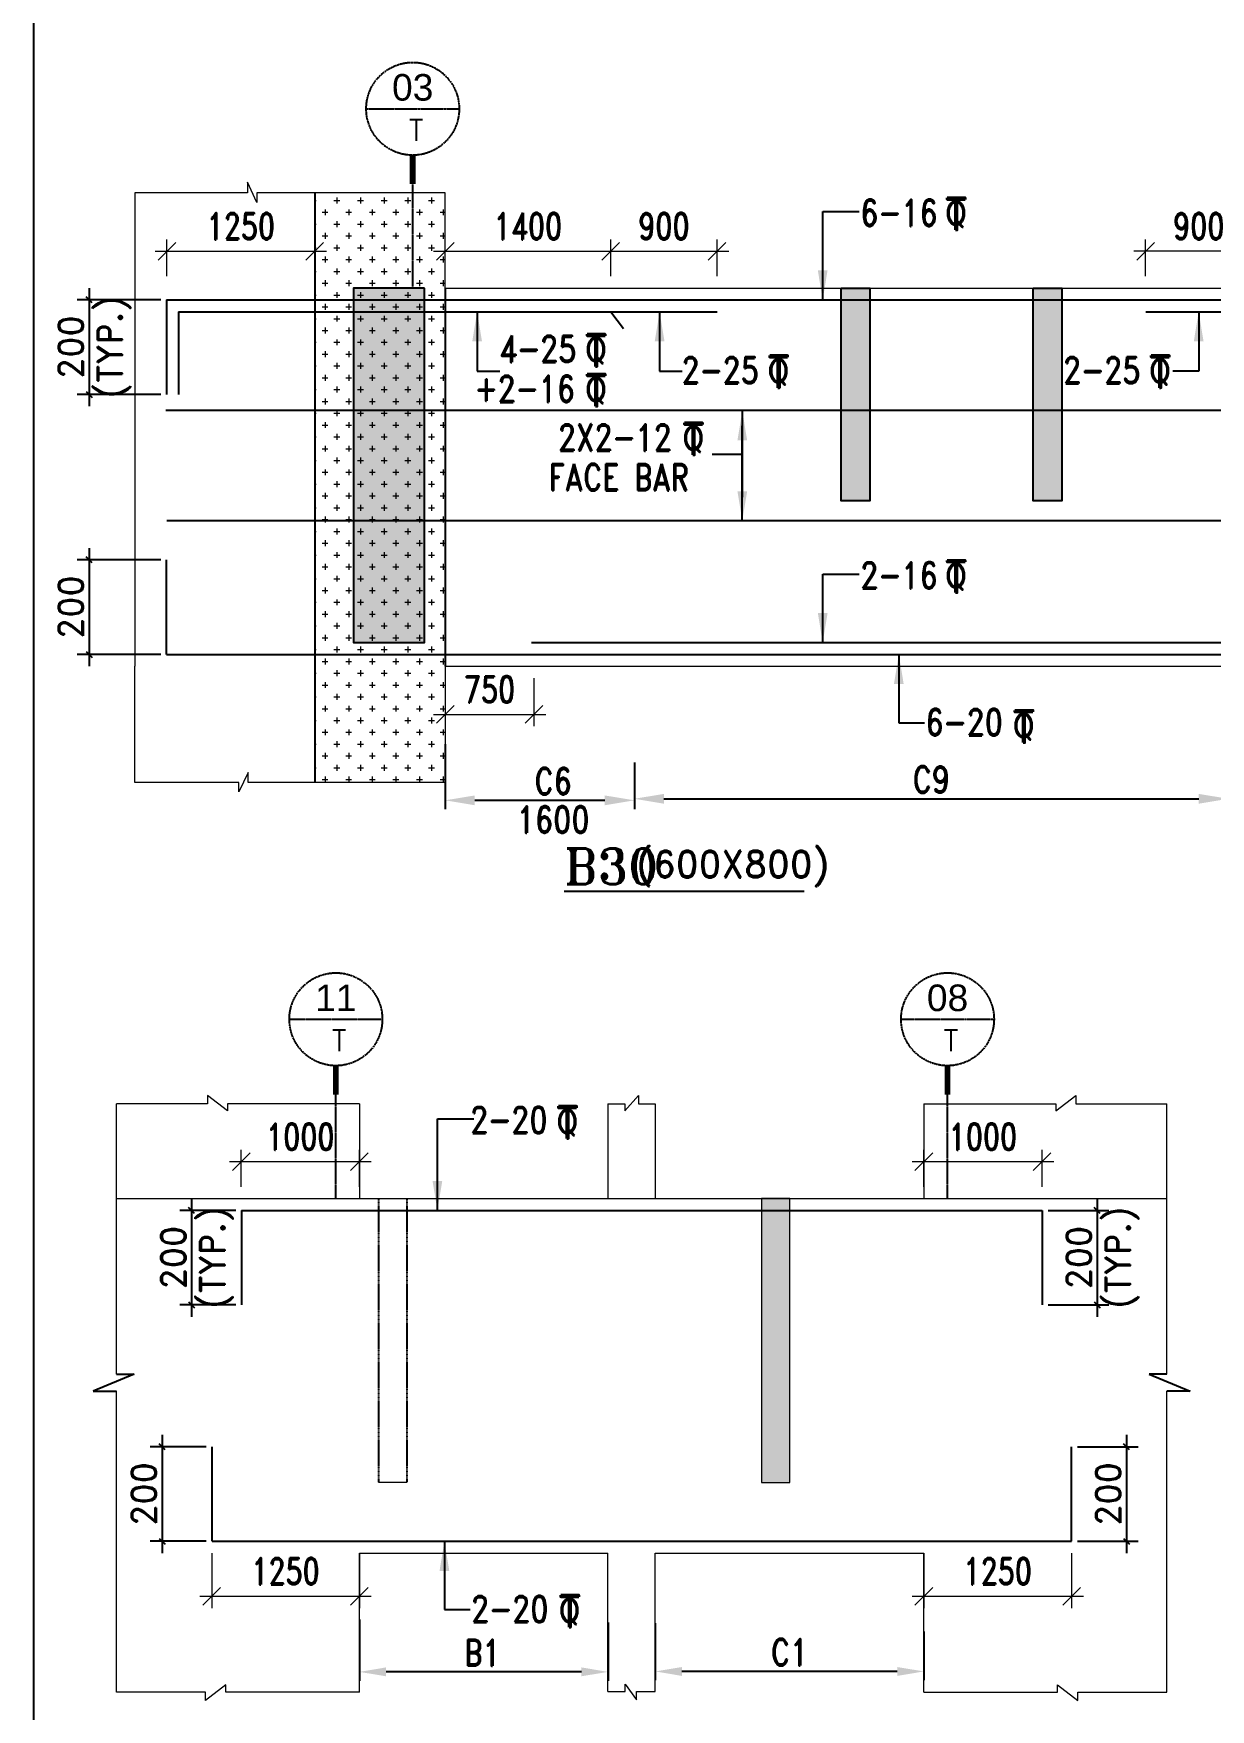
# Model space of a CAD drawing. Header units: millimetres. Extents: x 2061841 to 105821645, y -77612 to 48520811.
# Drawn here: x 2742622 to 2752579, y 7576 to 21757 of the extents above; entities that cross this region are included whole.
import ezdxf
from ezdxf.enums import TextEntityAlignment as Align

# ---------------------------------------------------------------- set-up
doc = ezdxf.new("R2010")
doc.units = ezdxf.units.MM
doc.header["$LTSCALE"] = 10
doc.header["$MEASUREMENT"] = 0
for name, pattern in [('BASEMENT COLUMN SETTING OUT-PART 2_R4$0$CENTER', [2, 1.25, -0.25, 0.25, -0.25]), ('CENTER', [2, 1.25, -0.25, 0.25, -0.25]), ('HIDDEN', [0.375, 0.25, -0.125])]:
    doc.linetypes.add(name, pattern=pattern)
for name, color, linetype in [('A-Grid-Tower', 8, 'CENTER'), ('BASEMENT COLUMN SETTING OUT-PART 2_R4$0$A-GRID-MAIN', 2, 'BASEMENT COLUMN SETTING OUT-PART 2_R4$0$CENTER'), ('BEAM', 4, 'Continuous'), ('BEAM HATCH', 252, 'Continuous'), ('BEAM STIRRUPS', 3, 'Continuous'), ('BORDER', 5, 'Continuous'), ('LEADER', 3, 'Continuous'), ('REIN', 1, 'Continuous'), ('S-BEAM', 4, 'Continuous'), ('S-DIM', 7, 'Continuous'), ('SHEET', 7, 'Continuous'), ('VIN_BEAM', 4, 'Continuous')]:
    doc.layers.add(name, color=color, linetype=linetype)
for name, color, linetype, lineweight in [('TEXT', 2, 'Continuous', 25), ('vin nonstrwall', 3, 'Continuous', 9), ('VIN_SLAB DIMENSION', 3, 'Continuous', 13)]:
    doc.layers.add(name, color=color, linetype=linetype, lineweight=lineweight)
doc.styles.add('200', font='romand.shx', dxfattribs={"width": 0.8, "height": 225})
doc.styles.add('BASEMENT COLUMN SETTING OUT-PART 2_R4$0$MAS-TXTL', font='arial.ttf', dxfattribs={"height": 200})
doc.styles.add('BASEMENT COLUMN SETTING OUT-PART 2_R4$0$MAS-TXTS', font='romans.shx', dxfattribs={"width": 0.8, "height": 180})
doc.styles.add('MAH', font='romand.shx', dxfattribs={"height": 210})
doc.styles.add('PK', font='romand.shx', dxfattribs={"width": 0.7, "height": 225})
doc.styles.add('PRP 100', font='romand.shx', dxfattribs={"width": 0.75})
doc.styles.add('RD', font='romand.shx', dxfattribs={"width": 0.9, "height": 225})
doc.styles.add('ROMAND', font='romand', dxfattribs={"height": 200})
doc.styles.add('RT', font='romant.shx', dxfattribs={"height": 250})
doc.dimstyles.new('dim', dxfattribs={"dimtxt": 225, "dimasz": 150, "dimexe": 100, "dimexo": 100, "dimgap": 100, "dimtad": 1, "dimdec": 0, "dimlfac": -1, "dimrnd": 5, "dimdsep": 46, "dimtxsty": 'PRP 100', "dimblk": 'OBLIQUE', "dimcen": 1.5, "dimdle": 100, "dimclrd": 3, "dimclre": 3, "dimclrt": 2, "dimadec": 0, "dimazin": 0, "dimtfac": 1, "dimtdec": 0, "dimtix": 1, "dimtmove": 0, "dimatfit": 3, "dimldrblk": 'OBLIQUE', "dimfxl": 200, "dimlwd": -1, "dimlwe": -1, "dimarcsym": 0})
doc.dimstyles.new('GR', dxfattribs={"dimtxt": 225, "dimasz": 100, "dimexe": 50, "dimexo": 50, "dimgap": 40, "dimtad": 1, "dimdec": 0, "dimzin": 0, "dimdsep": 46, "dimtxsty": 'RD', "dimblk1": 'OBLIQUE', "dimblk2": 'OBLIQUE', "dimsah": 1, "dimcen": 0, "dimdle": 100, "dimclrd": 3, "dimclre": 3, "dimclrt": 2, "dimadec": 0, "dimazin": 0, "dimtfac": 1, "dimtdec": 0, "dimtix": 1, "dimtmove": 0, "dimatfit": 3, "dimfxl": 1, "dimtolj": 1, "dimtzin": 0, "dimarcsym": 0})
doc.dimstyles.new('GR2', dxfattribs={"dimtxt": 225, "dimasz": 100, "dimexe": 75, "dimexo": 75, "dimgap": 50, "dimtad": 1, "dimdec": 0, "dimdsep": 46, "dimtxsty": '200', "dimblk1": 'OBLIQUE', "dimblk2": 'OBLIQUE', "dimsah": 1, "dimcen": 50, "dimdle": 75, "dimclrd": 3, "dimclre": 3, "dimclrt": 2, "dimadec": 0, "dimazin": 0, "dimtfac": 1, "dimtdec": 0, "dimtix": 1, "dimtmove": 0, "dimatfit": 3, "dimldrblk": 'OBLIQUE', "dimfxl": 1, "dimtolj": 1, "dimtzin": 0, "dimarcsym": 0})
doc.dimstyles.new('MA', dxfattribs={"dimtxt": 210, "dimasz": 50, "dimexe": 100, "dimexo": 50, "dimgap": 50, "dimtad": 1, "dimdec": 0, "dimzin": 0, "dimdsep": 46, "dimtxsty": 'MAH', "dimblk1": 'OBLIQUE', "dimblk2": 'OBLIQUE', "dimsah": 1, "dimcen": 0.09, "dimdle": 100, "dimclrd": 3, "dimclre": 3, "dimclrt": 2, "dimadec": 0, "dimazin": 0, "dimtfac": 1, "dimtdec": 0, "dimtix": 1, "dimtofl": 0, "dimtmove": 0, "dimatfit": 3, "dimldrblk": 'OBLIQUE', "dimfxl": 1, "dimtolj": 1, "dimtzin": 0, "dimarcsym": 0})

# ---------------------------------------------------------------- blocks, each defined once
blk = doc.blocks.new('_Oblique')
at = {"color": 0, "linetype": 'ByBlock', "lineweight": -2}
blk.add_line((-0.5, -0.5), (0.5, 0.5), dxfattribs=at)
blk = doc.blocks.new('*D1982')
at = {"layer": 'Defpoints', "color": 0, "transparency": 16777216}
for p in [(2747505, 19915), (2746105, 19603, 0), (2747505, 19603, 0)]:
    blk.add_point(p, dxfattribs=at)
at = {"layer": 'VIN_SLAB DIMENSION', "color": 3, "transparency": 16777216}
for p, q in [((2746105, 19703), (2746105, 20015)), ((2747505, 19703), (2747505, 20015)), ((2746005, 19915), (2747605, 19915))]:
    blk.add_line(p, q, dxfattribs=at)
at = {"layer": 'VIN_SLAB DIMENSION', "color": 3, "transparency": 16777216, "xscale": 150, "yscale": 150, "zscale": 150, "rotation": 180}
blk.add_blockref('_Oblique', (2746105, 19915), dxfattribs=at)
at = {"layer": 'VIN_SLAB DIMENSION', "color": 3, "transparency": 16777216, "xscale": 150, "yscale": 150, "zscale": 150}
blk.add_blockref('_Oblique', (2747505, 19915), dxfattribs=at)
at = {"layer": 'VIN_SLAB DIMENSION', "color": 2, "transparency": 16777216, "insert": (2746805, 20127), "char_height": 225, "attachment_point": 5, "style": 'PRP 100'}
blk.add_mtext('1400', dxfattribs=at)
blk = doc.blocks.new('OBLIQUE')
blk = doc.blocks.new('A$C33BE299A')
at = {"layer": 'SHEET', "color": 4, "style": 'ROMAND'}
for s, height, p in [('T', 170, (-16.2, 0)), ('Q', 125, (-14.4, 26.9))]:
    blk.add_text(s, height=height, dxfattribs=at).set_placement(p)
blk = doc.blocks.new('*D1983')
at = {"layer": 'Defpoints', "color": 0, "transparency": 16777216}
for p in [(2744382, 11799, 0), (2743959, 10999), (2744382, 10999, 0)]:
    blk.add_point(p, dxfattribs=at)
at = {"layer": 'S-DIM', "color": 3, "lineweight": -2, "transparency": 16777216}
for p, q in [((2744332, 11799), (2743859, 11799)), ((2743959, 11899), (2743959, 10899)), ((2744332, 10999), (2743859, 10999))]:
    blk.add_line(p, q, dxfattribs=at)
at = {"layer": 'S-DIM', "color": 3, "lineweight": -2, "transparency": 16777216, "xscale": 50, "yscale": 50, "zscale": 50}
for p, rotation in [((2743959, 11799), 90), ((2743959, 10999), 270)]:
    blk.add_blockref('_Oblique', p, dxfattribs=dict(at, rotation=rotation))
at = {"layer": 'S-DIM', "color": 2, "transparency": 16777216, "char_height": 210, "attachment_point": 5, "rotation": 90, "style": 'MAH'}
for s, insert in [('\\A1;(TYP.)', (2744169, 11399)), ('\\A1;200', (2743804, 11399))]:
    blk.add_mtext(s, dxfattribs=dict(at, insert=insert))
blk = doc.blocks.new('*D1967')
at = {"layer": 'Defpoints', "color": 0, "transparency": 16777216}
for p in [(2744133, 9799, 0), (2743710, 8999), (2744133, 8999, 0)]:
    blk.add_point(p, dxfattribs=at)
at = {"layer": 'S-DIM', "color": 3, "lineweight": -2, "transparency": 16777216}
for p, q in [((2744083, 9799), (2743610, 9799)), ((2743710, 9899), (2743710, 8899)), ((2744083, 8999), (2743610, 8999))]:
    blk.add_line(p, q, dxfattribs=at)
at = {"layer": 'S-DIM', "color": 3, "lineweight": -2, "transparency": 16777216, "xscale": 50, "yscale": 50, "zscale": 50}
for p, rotation in [((2743710, 9799), 90), ((2743710, 8999), 270)]:
    blk.add_blockref('_Oblique', p, dxfattribs=dict(at, rotation=rotation))
at = {"layer": 'S-DIM', "color": 2, "transparency": 16777216, "char_height": 210, "attachment_point": 5, "rotation": 90, "style": 'MAH'}
for s, insert in [('\\A1;200', (2743555, 9399)), ('\\A1;', (2743865, 9399))]:
    blk.add_mtext(s, dxfattribs=dict(at, insert=insert))
blk = doc.blocks.new('*D1968')
at = {"layer": 'BEAM STIRRUPS', "color": 3, "lineweight": -2, "ltscale": 0.25, "transparency": 16777216}
for p, q in [((2745379, 8337), (2745379, 7819)), ((2747482, 8312), (2747482, 7819)), ((2747257, 7894), (2745604, 7894))]:
    blk.add_line(p, q, dxfattribs=at)
at = {"layer": 'BEAM STIRRUPS', "color": 3, "linetype": 'Continuous', "ltscale": 0.25, "transparency": 16777216}
for points in [[(2745604, 7932), (2745604, 7857), (2745379, 7894)], [(2747257, 7932), (2747257, 7857), (2747482, 7894)]]:
    blk.add_solid(points, dxfattribs=at)
at = {"layer": 'Defpoints', "color": 0, "linetype": 'Continuous', "ltscale": 0.25, "transparency": 16777216}
for p in [(2745379, 8412, 0), (2747482, 8387, 0), (2745379, 7894)]:
    blk.add_point(p, dxfattribs=at)
at = {"layer": 'BEAM STIRRUPS', "color": 2, "linetype": 'Continuous', "ltscale": 0.25, "transparency": 16777216, "insert": (2746420, 8057), "char_height": 225, "attachment_point": 5, "rotation": 360, "style": '200'}
blk.add_mtext('\\A1;B1', dxfattribs=at)
blk = doc.blocks.new('*D1969')
at = {"layer": 'Defpoints', "color": 0, "transparency": 16777216}
for p in [(2751155, 11799, 0), (2751155, 10999, 0), (2751620, 10999)]:
    blk.add_point(p, dxfattribs=at)
at = {"layer": 'S-DIM', "color": 3, "lineweight": -2, "transparency": 16777216}
for p, q in [((2751205, 11799), (2751720, 11799)), ((2751620, 11899), (2751620, 10899)), ((2751205, 10999), (2751720, 10999))]:
    blk.add_line(p, q, dxfattribs=at)
at = {"layer": 'S-DIM', "color": 3, "lineweight": -2, "transparency": 16777216, "xscale": 50, "yscale": 50, "zscale": 50}
for p, rotation in [((2751620, 11799), 90), ((2751620, 10999), 270)]:
    blk.add_blockref('_Oblique', p, dxfattribs=dict(at, rotation=rotation))
at = {"layer": 'S-DIM', "color": 2, "transparency": 16777216, "char_height": 210, "attachment_point": 5, "rotation": 90, "style": 'MAH'}
for s, insert in [('\\A1;(TYP.)', (2751830, 11399)), ('\\A1;200', (2751465, 11399))]:
    blk.add_mtext(s, dxfattribs=dict(at, insert=insert))
blk = doc.blocks.new('*D1970')
at = {"layer": 'Defpoints', "color": 0, "transparency": 16777216}
for p in [(2751404, 9799, 0), (2751404, 8999, 0), (2751868, 8999)]:
    blk.add_point(p, dxfattribs=at)
at = {"layer": 'S-DIM', "color": 3, "lineweight": -2, "transparency": 16777216}
for p, q in [((2751454, 9799), (2751968, 9799)), ((2751868, 9899), (2751868, 8899)), ((2751454, 8999), (2751968, 8999))]:
    blk.add_line(p, q, dxfattribs=at)
at = {"layer": 'S-DIM', "color": 3, "lineweight": -2, "transparency": 16777216, "xscale": 50, "yscale": 50, "zscale": 50}
for p, rotation in [((2751868, 9799), 90), ((2751868, 8999), 270)]:
    blk.add_blockref('_Oblique', p, dxfattribs=dict(at, rotation=rotation))
at = {"layer": 'S-DIM', "color": 2, "transparency": 16777216, "char_height": 210, "attachment_point": 5, "rotation": 90, "style": 'MAH'}
for s, insert in [('\\A1;200', (2751713, 9399)), ('\\A1;', (2752023, 9399))]:
    blk.add_mtext(s, dxfattribs=dict(at, insert=insert))
blk = doc.blocks.new('*D1971')
at = {"layer": 'BEAM STIRRUPS', "color": 3, "lineweight": -2, "ltscale": 0.25, "transparency": 16777216}
for p, q in [((2747882, 8307), (2747882, 7823)), ((2750154, 8236), (2750154, 7823)), ((2749929, 7898), (2748107, 7898))]:
    blk.add_line(p, q, dxfattribs=at)
at = {"layer": 'BEAM STIRRUPS', "color": 3, "linetype": 'Continuous', "ltscale": 0.25, "transparency": 16777216}
for points in [[(2748107, 7935), (2748107, 7860), (2747882, 7898)], [(2749929, 7935), (2749929, 7860), (2750154, 7898)]]:
    blk.add_solid(points, dxfattribs=at)
at = {"layer": 'Defpoints', "color": 0, "linetype": 'Continuous', "ltscale": 0.25, "transparency": 16777216}
for p in [(2747882, 8382, 0), (2750154, 8311, 0), (2747882, 7898)]:
    blk.add_point(p, dxfattribs=at)
at = {"layer": 'BEAM STIRRUPS', "color": 2, "linetype": 'Continuous', "ltscale": 0.25, "transparency": 16777216, "insert": (2749018, 8060), "char_height": 225, "attachment_point": 5, "rotation": 360, "style": '200'}
blk.add_mtext('\\A1;C1', dxfattribs=at)
blk = doc.blocks.new('*D1856')
at = {"layer": 'Defpoints', "color": 0, "transparency": 16777216}
for p in [(2743748, 19503, 0), (2743092, 18703), (2743748, 18703, 0)]:
    blk.add_point(p, dxfattribs=at)
at = {"layer": 'S-DIM', "color": 3, "lineweight": -2, "transparency": 16777216}
for p, q in [((2743092, 19603), (2743092, 18603)), ((2743698, 19503), (2742992, 19503)), ((2743698, 18703), (2742992, 18703))]:
    blk.add_line(p, q, dxfattribs=at)
at = {"layer": 'S-DIM', "color": 3, "lineweight": -2, "transparency": 16777216, "xscale": 50, "yscale": 50, "zscale": 50}
for p, rotation in [((2743092, 19503), 90), ((2743092, 18703), 270)]:
    blk.add_blockref('_Oblique', p, dxfattribs=dict(at, rotation=rotation))
at = {"layer": 'S-DIM', "color": 2, "transparency": 16777216, "char_height": 210, "attachment_point": 5, "rotation": 90, "style": 'MAH'}
for s, insert in [('\\A1;(TYP.)', (2743302, 19103)), ('\\A1;200', (2742937, 19103))]:
    blk.add_mtext(s, dxfattribs=dict(at, insert=insert))
blk = doc.blocks.new('*D1857')
at = {"layer": 'Defpoints', "color": 0, "transparency": 16777216}
for p in [(2743748, 17303, 0), (2743092, 16503), (2743748, 16503, 0)]:
    blk.add_point(p, dxfattribs=at)
at = {"layer": 'S-DIM', "color": 3, "lineweight": -2, "transparency": 16777216}
for p, q in [((2743698, 17303), (2742992, 17303)), ((2743092, 17403), (2743092, 16403)), ((2743698, 16503), (2742992, 16503))]:
    blk.add_line(p, q, dxfattribs=at)
at = {"layer": 'S-DIM', "color": 3, "lineweight": -2, "transparency": 16777216, "xscale": 50, "yscale": 50, "zscale": 50}
for p, rotation in [((2743092, 17303), 90), ((2743092, 16503), 270)]:
    blk.add_blockref('_Oblique', p, dxfattribs=dict(at, rotation=rotation))
at = {"layer": 'S-DIM', "color": 2, "transparency": 16777216, "char_height": 210, "attachment_point": 5, "rotation": 90, "style": 'MAH'}
for s, insert in [('\\A1;200', (2742937, 16903)), ('\\A1;', (2743247, 16903))]:
    blk.add_mtext(s, dxfattribs=dict(at, insert=insert))
blk = doc.blocks.new('*D1858')
at = {"layer": 'Defpoints', "color": 0, "transparency": 16777216}
for p in [(2748405, 19915), (2747505, 19603, 52), (2748405, 19603, 52)]:
    blk.add_point(p, dxfattribs=at)
at = {"layer": 'VIN_SLAB DIMENSION', "color": 3, "transparency": 16777216}
for p, q in [((2747505, 19703), (2747505, 20015)), ((2748405, 19703), (2748405, 20015)), ((2747405, 19915), (2748505, 19915))]:
    blk.add_line(p, q, dxfattribs=at)
at = {"layer": 'VIN_SLAB DIMENSION', "color": 3, "transparency": 16777216, "xscale": 150, "yscale": 150, "zscale": 150, "rotation": 180}
blk.add_blockref('_Oblique', (2747505, 19915), dxfattribs=at)
at = {"layer": 'VIN_SLAB DIMENSION', "color": 3, "transparency": 16777216, "xscale": 150, "yscale": 150, "zscale": 150}
blk.add_blockref('_Oblique', (2748405, 19915), dxfattribs=at)
at = {"layer": 'VIN_SLAB DIMENSION', "color": 2, "transparency": 16777216, "insert": (2747955, 20127), "char_height": 225, "attachment_point": 5, "style": 'PRP 100'}
blk.add_mtext('900', dxfattribs=at)
blk = doc.blocks.new('*D1860')
at = {"layer": 'Defpoints', "color": 0, "transparency": 16777216}
for p in [(2752030, 19915), (2752030, 19603, 52), (2752930, 19603, 52)]:
    blk.add_point(p, dxfattribs=at)
at = {"layer": 'VIN_SLAB DIMENSION', "color": 3, "transparency": 16777216}
for p, q in [((2752030, 19703), (2752030, 20015)), ((2752930, 19703), (2752930, 20015)), ((2753030, 19915), (2751930, 19915))]:
    blk.add_line(p, q, dxfattribs=at)
at = {"layer": 'VIN_SLAB DIMENSION', "color": 3, "transparency": 16777216, "xscale": 150, "yscale": 150, "zscale": 150, "rotation": 180}
blk.add_blockref('_Oblique', (2752030, 19915), dxfattribs=at)
at = {"layer": 'VIN_SLAB DIMENSION', "color": 3, "transparency": 16777216, "xscale": 150, "yscale": 150, "zscale": 150}
blk.add_blockref('_Oblique', (2752930, 19915), dxfattribs=at)
at = {"layer": 'VIN_SLAB DIMENSION', "color": 2, "transparency": 16777216, "insert": (2752480, 20127), "char_height": 225, "attachment_point": 5, "style": 'PRP 100'}
blk.add_mtext('900', dxfattribs=at)
blk = doc.blocks.new('*D1874')
at = {"layer": 'Defpoints', "color": 0, "transparency": 16777216}
for p in [(2746105, 16403), (2746855, 16403), (2746855, 15996)]:
    blk.add_point(p, dxfattribs=at)
at = {"layer": 'VIN_SLAB DIMENSION', "color": 3, "transparency": 16777216}
for p, q in [((2746105, 16303), (2746105, 15896)), ((2746855, 16303), (2746855, 15896)), ((2746005, 15996), (2746955, 15996))]:
    blk.add_line(p, q, dxfattribs=at)
at = {"layer": 'VIN_SLAB DIMENSION', "color": 3, "transparency": 16777216, "xscale": 150, "yscale": 150, "zscale": 150, "rotation": 180}
blk.add_blockref('_Oblique', (2746105, 15996), dxfattribs=at)
at = {"layer": 'VIN_SLAB DIMENSION', "color": 3, "transparency": 16777216, "xscale": 150, "yscale": 150, "zscale": 150}
blk.add_blockref('_Oblique', (2746855, 15996), dxfattribs=at)
at = {"layer": 'VIN_SLAB DIMENSION', "color": 2, "transparency": 16777216, "insert": (2746480, 16208), "char_height": 225, "attachment_point": 5, "style": 'PRP 100'}
blk.add_mtext('750', dxfattribs=at)
blk = doc.blocks.new('*D1876')
at = {"layer": 'BEAM', "color": 3, "lineweight": -2, "transparency": 16777216}
for p, q in [((2746105, 15743), (2746105, 15194)), ((2747705, 15588), (2747705, 15194)), ((2746355, 15269), (2747455, 15269))]:
    blk.add_line(p, q, dxfattribs=at)
at = {"layer": 'BEAM', "color": 3, "transparency": 16777216}
for points in [[(2746355, 15310), (2746355, 15227), (2746105, 15269)], [(2747455, 15310), (2747455, 15227), (2747705, 15269)]]:
    blk.add_solid(points, dxfattribs=at)
at = {"layer": 'Defpoints', "color": 0, "transparency": 16777216}
for p in [(2746105, 15818, 0), (2747705, 15663, 0), (2747705, 15269)]:
    blk.add_point(p, dxfattribs=at)
at = {"layer": 'BEAM', "color": 2, "transparency": 16777216, "char_height": 225, "attachment_point": 5, "style": '200'}
for s, insert in [('\\A1;C6', (2747018, 15431)), ('\\A1;1600', (2747018, 15106))]:
    blk.add_mtext(s, dxfattribs=dict(at, insert=insert))
blk = doc.blocks.new('*D1878')
at = {"layer": 'BEAM', "color": 3, "lineweight": -2, "transparency": 16777216}
for p, q in [((2747705, 15513), (2747705, 15207)), ((2752730, 15588), (2752730, 15207)), ((2747955, 15282), (2752480, 15282))]:
    blk.add_line(p, q, dxfattribs=at)
at = {"layer": 'BEAM', "color": 3, "transparency": 16777216}
for points in [[(2747955, 15323), (2747955, 15240), (2747705, 15282)], [(2752480, 15323), (2752480, 15240), (2752730, 15282)]]:
    blk.add_solid(points, dxfattribs=at)
at = {"layer": 'Defpoints', "color": 0, "transparency": 16777216}
for p in [(2752730, 15663, 14), (2747705, 15588), (2752730, 15282)]:
    blk.add_point(p, dxfattribs=at)
at = {"layer": 'BEAM', "color": 2, "transparency": 16777216, "insert": (2750217, 15444), "char_height": 225, "attachment_point": 5, "style": '200'}
blk.add_mtext('\\A1;C9', dxfattribs=at)
blk = doc.blocks.new('*D1791')
at = {"layer": 'Defpoints', "color": 0, "transparency": 16777216}
for p in [(2745001, 19915), (2743751, 19603, 52), (2745001, 19603, 52)]:
    blk.add_point(p, dxfattribs=at)
at = {"layer": 'VIN_SLAB DIMENSION', "color": 3, "transparency": 16777216}
for p, q in [((2743751, 19703), (2743751, 20015)), ((2745001, 19703), (2745001, 20015)), ((2743651, 19915), (2745101, 19915))]:
    blk.add_line(p, q, dxfattribs=at)
at = {"layer": 'VIN_SLAB DIMENSION', "color": 3, "transparency": 16777216, "xscale": 150, "yscale": 150, "zscale": 150, "rotation": 180}
blk.add_blockref('_Oblique', (2743751, 19915), dxfattribs=at)
at = {"layer": 'VIN_SLAB DIMENSION', "color": 3, "transparency": 16777216, "xscale": 150, "yscale": 150, "zscale": 150}
blk.add_blockref('_Oblique', (2745001, 19915), dxfattribs=at)
at = {"layer": 'VIN_SLAB DIMENSION', "color": 2, "transparency": 16777216, "insert": (2744376, 20127), "char_height": 225, "attachment_point": 5, "style": 'PRP 100'}
blk.add_mtext('1250', dxfattribs=at)
blk = doc.blocks.new('BASEMENT COLUMN SETTING OUT-PART 2_R4$0$GRID TARGET1')
blk.add_wipeout([(393, -655), (392, -641), (392, -628), (390, -614), (389, -600), (387, -587), (384, -573), (381, -560), (377, -547), (373, -534), (369, -521), (364, -508), (359, -495), (353, -483), (347, -471), (340, -459), (333, -447), (325, -435), (318, -424), (309, -413), (301, -403), (292, -392), (282, -382), (273, -373), (263, -363), (252, -354), (242, -346), (231, -337), (220, -330), (208, -322), (196, -315), (184, -308), (172, -302), (160, -296), (147, -291), (134, -286), (121, -282), (108, -278), (95, -274), (82, -271), (68, -268), (55, -266), (41, -265), (27, -263), (14, -263), (0, -262), (-14, -263), (-27, -263), (-41, -265), (-55, -266), (-68, -268), (-82, -271), (-95, -274), (-108, -278), (-121, -282), (-134, -286), (-147, -291), (-160, -296), (-172, -302), (-184, -308), (-196, -315), (-208, -322), (-220, -330), (-231, -337), (-242, -346), (-252, -354), (-263, -363), (-273, -373), (-282, -382), (-292, -392), (-301, -403), (-309, -413), (-318, -424), (-325, -435), (-333, -447), (-340, -459), (-347, -471), (-353, -483), (-359, -495), (-364, -508), (-369, -521), (-373, -534), (-377, -547), (-381, -560), (-384, -573), (-387, -587), (-389, -600), (-390, -614), (-392, -628), (-392, -641), (-393, -655), (-392, -669), (-392, -682), (-390, -696), (-389, -710), (-387, -723), (-384, -737), (-381, -750), (-377, -763), (-373, -776), (-369, -789), (-364, -802), (-359, -815), (-353, -827), (-347, -839), (-340, -851), (-333, -863), (-325, -875), (-318, -886), (-309, -897), (-301, -907), (-292, -918), (-282, -928), (-273, -937), (-263, -947), (-252, -956), (-242, -964), (-231, -973), (-220, -981), (-208, -988), (-196, -995), (-184, -1002), (-172, -1008), (-160, -1014), (-147, -1019), (-134, -1024), (-121, -1028), (-108, -1032), (-95, -1036), (-82, -1039), (-68, -1042), (-55, -1044), (-41, -1046), (-27, -1047), (-14, -1047), (0, -1048), (14, -1047), (27, -1047), (41, -1046), (55, -1044), (68, -1042), (82, -1039), (95, -1036), (108, -1032), (121, -1028), (134, -1024), (147, -1019), (160, -1014), (172, -1008), (184, -1002), (196, -995), (208, -988), (220, -981), (231, -973), (242, -964), (252, -956), (263, -947), (273, -937), (282, -928), (292, -918), (301, -907), (309, -897), (318, -886), (325, -875), (333, -863), (340, -851), (347, -839), (353, -827), (359, -815), (364, -802), (369, -789), (373, -776), (377, -763), (381, -750), (384, -737), (387, -723), (389, -710), (390, -696), (392, -682), (392, -669)])
blk.add_line((-393, -655), (393, -655))
at = {"const_width": 48.8}
blk.add_lwpolyline([(0, -1048), (0, -1292)], dxfattribs=at)
blk.add_circle((0, -655), 393)
for tag, height, style, p in [('AS', 225, 'BASEMENT COLUMN SETTING OUT-PART 2_R4$0$MAS-TXTL', (0, -586)), ('REF', 180, 'BASEMENT COLUMN SETTING OUT-PART 2_R4$0$MAS-TXTS', (29, -925))]:
    blk.add_attdef(tag, text='', height=height, dxfattribs=dict(style=style)).set_placement(p, align=Align.CENTER)
blk = doc.blocks.new('*D1291')
at = {"layer": 'Defpoints', "color": 0, "transparency": 16777216}
for p in [(2744379, 12211), (2744379, 11899, 52), (2745379, 11899, 52)]:
    blk.add_point(p, dxfattribs=at)
at = {"layer": 'VIN_SLAB DIMENSION', "color": 3, "transparency": 16777216}
for p, q in [((2745479, 12211), (2744279, 12211)), ((2744379, 11999), (2744379, 12311)), ((2745379, 11999), (2745379, 12311))]:
    blk.add_line(p, q, dxfattribs=at)
at = {"layer": 'VIN_SLAB DIMENSION', "color": 3, "transparency": 16777216, "xscale": 150, "yscale": 150, "zscale": 150, "rotation": 180}
blk.add_blockref('_Oblique', (2744379, 12211), dxfattribs=at)
at = {"layer": 'VIN_SLAB DIMENSION', "color": 3, "transparency": 16777216, "xscale": 150, "yscale": 150, "zscale": 150}
blk.add_blockref('_Oblique', (2745379, 12211), dxfattribs=at)
at = {"layer": 'VIN_SLAB DIMENSION', "color": 2, "transparency": 16777216, "insert": (2744879, 12423), "char_height": 225, "attachment_point": 5, "style": 'PRP 100'}
blk.add_mtext('1000', dxfattribs=at)
blk = doc.blocks.new('*D1292')
at = {"layer": 'Defpoints', "color": 0, "transparency": 16777216}
for p in [(2750154, 12211), (2750154, 11899, 52), (2751154, 11899, 52)]:
    blk.add_point(p, dxfattribs=at)
at = {"layer": 'VIN_SLAB DIMENSION', "color": 3, "transparency": 16777216}
for p, q in [((2751254, 12211), (2750054, 12211)), ((2750154, 11999), (2750154, 12311)), ((2751154, 11999), (2751154, 12311))]:
    blk.add_line(p, q, dxfattribs=at)
at = {"layer": 'VIN_SLAB DIMENSION', "color": 3, "transparency": 16777216, "xscale": 150, "yscale": 150, "zscale": 150, "rotation": 180}
blk.add_blockref('_Oblique', (2750154, 12211), dxfattribs=at)
at = {"layer": 'VIN_SLAB DIMENSION', "color": 3, "transparency": 16777216, "xscale": 150, "yscale": 150, "zscale": 150}
blk.add_blockref('_Oblique', (2751154, 12211), dxfattribs=at)
at = {"layer": 'VIN_SLAB DIMENSION', "color": 2, "transparency": 16777216, "insert": (2750654, 12423), "char_height": 225, "attachment_point": 5, "style": 'PRP 100'}
blk.add_mtext('1000', dxfattribs=at)
blk = doc.blocks.new('*D1293')
at = {"layer": 'Defpoints', "color": 0, "transparency": 16777216}
for p in [(2744129, 8999, 52), (2745379, 8999, 52), (2744129, 8533)]:
    blk.add_point(p, dxfattribs=at)
at = {"layer": 'VIN_SLAB DIMENSION', "color": 3, "transparency": 16777216}
for p, q in [((2744129, 8899), (2744129, 8433)), ((2745379, 8899), (2745379, 8433)), ((2745479, 8533), (2744029, 8533))]:
    blk.add_line(p, q, dxfattribs=at)
at = {"layer": 'VIN_SLAB DIMENSION', "color": 3, "transparency": 16777216, "xscale": 150, "yscale": 150, "zscale": 150, "rotation": 180}
blk.add_blockref('_Oblique', (2744129, 8533), dxfattribs=at)
at = {"layer": 'VIN_SLAB DIMENSION', "color": 3, "transparency": 16777216, "xscale": 150, "yscale": 150, "zscale": 150}
blk.add_blockref('_Oblique', (2745379, 8533), dxfattribs=at)
at = {"layer": 'VIN_SLAB DIMENSION', "color": 2, "transparency": 16777216, "insert": (2744754, 8746), "char_height": 225, "attachment_point": 5, "style": 'PRP 100'}
blk.add_mtext('1250', dxfattribs=at)
blk = doc.blocks.new('*D1294')
at = {"layer": 'Defpoints', "color": 0, "transparency": 16777216}
for p in [(2750154, 8999, 52), (2751404, 8999, 52), (2750154, 8533)]:
    blk.add_point(p, dxfattribs=at)
at = {"layer": 'VIN_SLAB DIMENSION', "color": 3, "transparency": 16777216}
for p, q in [((2750154, 8899), (2750154, 8433)), ((2751404, 8899), (2751404, 8433)), ((2751504, 8533), (2750054, 8533))]:
    blk.add_line(p, q, dxfattribs=at)
at = {"layer": 'VIN_SLAB DIMENSION', "color": 3, "transparency": 16777216, "xscale": 150, "yscale": 150, "zscale": 150, "rotation": 180}
blk.add_blockref('_Oblique', (2750154, 8533), dxfattribs=at)
at = {"layer": 'VIN_SLAB DIMENSION', "color": 3, "transparency": 16777216, "xscale": 150, "yscale": 150, "zscale": 150}
blk.add_blockref('_Oblique', (2751404, 8533), dxfattribs=at)
at = {"layer": 'VIN_SLAB DIMENSION', "color": 2, "transparency": 16777216, "insert": (2750779, 8746), "char_height": 225, "attachment_point": 5, "style": 'PRP 100'}
blk.add_mtext('1250', dxfattribs=at)

msp = doc.modelspace()

# ---------------------------------------------------------------- hatches: boundary and pattern name
at = {"layer": 'BEAM HATCH'}
for points in [[(2745928.1, 19603.1), (2745328.1, 19603.1), (2745328.1, 16603.1), (2745928.1, 16603.1)], [(2749454.8, 19603.1), (2749695.9, 19603.1), (2749695.9, 17803.1), (2749454.8, 17803.1)], [(2751079.7, 19603.1), (2751320.9, 19603.1), (2751320.9, 17803.1), (2751079.7, 17803.1)], [(2749019.5, 11899), (2748779.5, 11899), (2748779.5, 9496), (2749019.5, 9496)]]:
    msp.add_hatch(color=252, dxfattribs=at).paths.add_polyline_path(points)
at = {"layer": 'vin nonstrwall'}
h = msp.add_hatch(dxfattribs=at)
h.set_pattern_fill('CROSS', color=6, scale=400, angle=270)
h.set_pattern_definition([(270, (299387.9, 101169.19), (100, -100), [50, -150]), (360, (299362.9, 101144.19), (100, 100), [50, -150])])
h.paths.add_polyline_path([(2745001.4, 20409.3), (2746104.7, 20409.3), (2746104.7, 15420.2), (2745001.4, 15420.2)])

# ---------------------------------------------------------------- linework, layer by layer
at = {"layer": 'A-Grid-Tower', "color": 6}
for p, q in [((2745829.7, 19603.1, 58.4), (2745829.7, 20483.5, 58.4)), ((2745179.5, 11899, 0), (2745179.5, 12779.4, 0)), ((2750354.5, 11899, 0), (2750354.5, 12779.4, 0))]:
    msp.add_line(p, q, dxfattribs=at)
at = {"layer": 'BEAM', "lineweight": 13}
for p, q in [((2744431.1, 20499.1, 51.6), (2744431.1, 20409.3, 51.6)), ((2744512.3, 20326.6, 51.6), (2744431.1, 20499.1, 51.6)), ((2743479.7, 20409.3, 51.6), (2743479.7, 19603.1, 51.6)), ((2744431.1, 20409.3, 51.6), (2743479.7, 20409.3, 103.1)), ((2744512.3, 20409.3, 51.6), (2744512.3, 20326.6, 51.6)), ((2746104.7, 20409.3, 481.6), (2744512.3, 20409.3, 51.6)), ((2746104.7, 19603.1, 103.1), (2746104.7, 20409.3, 103.1)), ((2743479.7, 19603.1, 103.1), (2743479.7, 16403.1, 51.6)), ((2746104.7, 19603.1, 103.1), (2754654.8, 19603.1, 154.7)), ((2743479.7, 15420.2, 51.6), (2743479.7, 16403.1, 51.6)), ((2746104.7, 16403.1, 103.1), (2754779.8, 16403.1, 103.1)), ((2746104.7, 16403.1, 103.1), (2746104.7, 15420.2, 103.1)), ((2744436.4, 15504.2, 51.6), (2744357.9, 15342, 51.6)), ((2744436.4, 15420.2, 51.6), (2744436.4, 15504.2, 51.6)), ((2744357.9, 15420.2, 51.6), (2743479.7, 15420.2, 103.1)), ((2744357.9, 15342, 51.6), (2744357.9, 15420.2, 51.6)), ((2746104.7, 15420.2, 525.8), (2744436.4, 15420.2, 51.6)), ((2744094.9, 12772.1, 0), (2744094.9, 12701.5, 0)), ((2744262.2, 12640.6, 0), (2744094.9, 12772.1, 0)), ((2747623, 12640.6, -0.1), (2747738.9, 12772.1, -0.1)), ((2747738.9, 12772.1, -0.1), (2747738.9, 12701.5, -0.1)), ((2751271.7, 12640.6, 0), (2751439, 12772.1, 0)), ((2751439, 12772.1, 0), (2751439, 12701.5, 0)), ((2744094.9, 12701.5, 0), (2743325.1, 12701.5, 7466.8)), ((2743325.1, 10412.1, 0), (2743325.1, 12701.5, 0)), ((2744262.2, 12701.5, 0), (2744262.2, 12640.6, 0)), ((2745379.5, 12701.5, 0), (2744262.2, 12701.5, 0)), ((2745379.5, 12701.5, 0), (2745379.5, 11899, 0)), ((2747481.9, 12701.5, 0.1), (2747481.9, 11899, 0)), ((2747481.9, 12701.5, -0.1), (2747623, 12701.5, -0.1)), ((2747623, 12701.5, -0.1), (2747623, 12640.6, -0.1)), ((2747738.9, 12701.5, -0.1), (2747881.9, 12701.5, 948.5)), ((2747881.9, 12701.5, 0.1), (2747881.9, 11899, 0)), ((2750154.5, 12701.5, 0), (2750154.5, 11899, 0)), ((2750154.5, 12701.5, 0), (2751271.7, 12701.5, 0)), ((2751271.7, 12701.5, 0), (2751271.7, 12640.6, 0)), ((2751439, 12701.5, 0), (2752208.8, 12701.5, 7466.8)), ((2752208.8, 10412.1, 0), (2752208.8, 12701.5, 0)), ((2743325.1, 11899, 0), (2752208.8, 11899, 0)), ((2743325.1, 7722.3, 7466.8), (2743325.1, 10269.1, 0)), ((2752208.8, 7722.3, 7466.8), (2752208.8, 10269.1, 0)), ((2745540.6, 9499, 0), (2745780.6, 9499, 0)), ((2745379.5, 8899, 0), (2747481.9, 8899, 0)), ((2745379.5, 7722.3, 0), (2745379.5, 8899, 0)), ((2747481.9, 7729.5, 0.1), (2747481.9, 8899, 0)), ((2747881.9, 8899, 0), (2750154.5, 8899, 0)), ((2747881.9, 7729.5, 0.1), (2747881.9, 8899, 0)), ((2750154.5, 7722.3, 0), (2750154.5, 8899, 0)), ((2744076.2, 7722.3, 0), (2743325.1, 7722.3, 7466.8)), ((2744249.6, 7783.3, 0), (2744076.2, 7651.7, 0)), ((2744076.2, 7651.7, 0), (2744076.2, 7722.3, 0)), ((2744249.6, 7722.3, 0), (2744249.6, 7783.3, 0)), ((2745379.5, 7722.3, 0), (2744249.6, 7722.3, 0)), ((2747481.9, 7729.5, -0.1), (2747626.5, 7729.5, -0.1)), ((2747626.5, 7729.5, -0.1), (2747626.5, 7790.5, -0.1)), ((2747626.5, 7790.5, -0.1), (2747722.6, 7658.9, -0.1)), ((2747722.6, 7729.5, -0.1), (2747881.9, 7729.5, 948.5)), ((2747722.6, 7658.9, -0.1), (2747722.6, 7729.5, -0.1)), ((2750154.5, 7722.3, 0), (2751284.3, 7722.3, 0)), ((2751284.3, 7722.3, 0), (2751284.3, 7783.3, 0)), ((2751284.3, 7783.3, 0), (2751457.8, 7651.7, 0)), ((2751457.8, 7722.3, 0), (2752208.8, 7722.3, 7466.8)), ((2751457.8, 7651.7, 0), (2751457.8, 7722.3, 0))]:
    msp.add_line(p, q, dxfattribs=at)
at = {"layer": 'BEAM'}
for p, q in [((2745001.4, 20409.3, 51.6), (2745001.4, 15420.2, 51.6)), ((2746104.7, 19603.1, 51.6), (2746104.7, 16403.1, 51.6)), ((2743473.1, 10412.1, 0), (2743127.4, 10269.1, 0)), ((2743325.1, 10412.1, 0), (2743473.1, 10412.1, 0)), ((2752208.8, 10412.1, 0), (2752060.8, 10412.1, 0)), ((2752060.8, 10412.1, 0), (2752406.5, 10269.1, 0)), ((2743127.4, 10269.1, 0), (2743325.1, 10269.1, 0)), ((2752406.5, 10269.1, 0), (2752208.8, 10269.1, 0))]:
    msp.add_line(p, q, dxfattribs=at)
at = {"layer": 'BEAM', "lineweight": 13, "elevation": 0}
msp.add_lwpolyline([(2749019.5, 11899), (2748779.5, 11899), (2748779.5, 9496), (2749019.5, 9496)], close=True, dxfattribs=at)
at = {"layer": 'BORDER'}
msp.add_lwpolyline([(2742621.9, -702.5), (2832621.9, -702.5), (2832621.9, 59297.5), (2742621.9, 59297.5)], close=True, dxfattribs=at)
at = {"layer": 'LEADER', "color": 3}
msp.add_line((2748618.1, 18196.4, 103.1), (2748363.9, 18196.4, 103.1), dxfattribs=at)
at = {"layer": 'REIN'}
for p, q in [((2743747.7, 19503.1, 103.1), (2749244.5, 19503.1, 103.1)), ((2743747.7, 19503.1, 103.1), (2743747.7, 18703.1, 103.1)), ((2749244.5, 19503.1, 103.1), (2754679.1, 19503.1, 103.1)), ((2743847.7, 19403.1, 103.1), (2748405.4, 19403.1, 103.1)), ((2743847.7, 19403.1, 103.1), (2743847.7, 18703.1, 103.1)), ((2747505.8, 19403.1, 103.1), (2747612.7, 19261.6, 103.1)), ((2752031.7, 19403.1, 154.7), (2754529, 19403.1, 103.1)), ((2743740.4, 18569.7, 51.6), (2754629, 18569.7, 103.1)), ((2743750.4, 17636.4, 57.1), (2754604.5, 17636.4, 103.1)), ((2743747.9, 16503.1, 57.1), (2743747.9, 17303.1, 57.1)), ((2746834.1, 16603.1, 57.1), (2753612.2, 16603.1, 103.1)), ((2743747.9, 16503.1, 57.1), (2754604.5, 16503.1, 103.1)), ((2744381.9, 11799, 0), (2751155.3, 11799, 0)), ((2744381.9, 11799, 0), (2744381.9, 10999, 0)), ((2751155.3, 11799, 0), (2751155.3, 10999, 0)), ((2744132.8, 8999, 0), (2744132.8, 9799, 0)), ((2751403.6, 8999, 0), (2751403.6, 9799, 0)), ((2744132.8, 8999, 0), (2751403.6, 8999, 0))]:
    msp.add_line(p, q, dxfattribs=at)
at = {"layer": 'S-BEAM', "linetype": 'HIDDEN'}
for p, q in [((2745540.6, 11899, 0), (2745540.6, 9499, 0)), ((2745780.6, 11899, 0), (2745780.6, 9499, 0))]:
    msp.add_line(p, q, dxfattribs=at)
at = {"layer": 'VIN_BEAM', "elevation": 103.1}
for points in [[(2745928.1, 19603.1), (2745328.1, 19603.1), (2745328.1, 16603.1), (2745928.1, 16603.1)], [(2749454.8, 19603.1), (2749695.9, 19603.1), (2749695.9, 17803.1), (2749454.8, 17803.1)], [(2751079.7, 19603.1), (2751320.9, 19603.1), (2751320.9, 17803.1), (2751079.7, 17803.1)]]:
    msp.add_lwpolyline(points, close=True, dxfattribs=at)

# ---------------------------------------------------------------- block references
at = {"layer": 'TEXT', "color": 1, "xscale": 1.600000001490116, "yscale": 1.600000001490116, "zscale": 1.600000001490116}
for p in [(2750354.3, 20094.9, 243761.4), (2747308.8, 18940.5, 243761.4), (2748852.5, 18760.1, 243761.4), (2752080.5, 18760.1, 243761.4), (2747308.8, 18602.9, 243761.4), (2748132.3, 18190.8, 243761.4), (2750354.3, 17026.8, 243761.4), (2750927.3, 15758, 243761.4), (2747066.7, 12407.7, 243658.3), (2747085.2, 8271.3, 243658.3)]:
    msp.add_blockref('A$C33BE299A', p, dxfattribs=at)

# ---------------------------------------------------------------- texts
at = {"layer": 'TEXT', "color": 2, "style": 'PK', "width": 0.8}
for s, p in [('6-16', (2749615.5, 20128.3, 103)), ('4-25', (2746559.6, 18976.4, 103.2)), ('2-25', (2748103.3, 18796.1, 103.2)), ('2-25', (2751331.3, 18796.1, 103.2)), ('+2-16', (2746354.7, 18638.8, 103.2)), ('2X2-12', (2747058.1, 18227.4, 103.2)), ('FACE BAR', (2746978.1, 17891.2, 103.2)), ('2-16', (2749615.5, 17060.2, 103)), ('2-20', (2746315.3, 12451.2, -0.2))]:
    msp.add_text(s, height=225, dxfattribs=at).set_placement(p)
for s, p in [('6-20', (2750167.3, 15817.5, 103.1)), ('2-20', (2746322.9, 8313.4, 0))]:
    msp.add_text(s, height=225, rotation=0, dxfattribs=at).set_placement(p)
at = {"layer": 'TEXT', "color": 1, "style": 'RT'}
msp.add_text('%%UB30      ', height=300, dxfattribs=at).set_placement((2748126.4, 14710.1, 103.1), align=Align.MIDDLE_CENTER)
at = {"layer": 'TEXT', "color": 2, "style": 'RD'}
msp.add_text('(600X800)', height=225, dxfattribs=at).set_placement((2747727.6, 14616.1, 103.1))

# ---------------------------------------------------------------- dimensions: what is measured, and where the dimension line sits
at = {"layer": 'BEAM'}
dim = msp.add_linear_dim(base=(2747704.7, 15268.5, 51.6), p1=(2746104.7, 15817.8, 51.6), p2=(2747704.7, 15662.7, 51.6), text='C6\\X1600', dimstyle='GR2', override={"dimasz": 250, "dimtxsty": '200', "dimldrblk": 'OBLIQUE'}, dxfattribs=at)
dim.commit()
dim.dimension.update_dxf_attribs({"geometry": '*D1876', "text_midpoint": (2747017.5, 15268.5, 51.6), "dimtype": 160})
dim = msp.add_linear_dim(base=(2752729.7, 15281.7, 51.6), p1=(2747704.7, 15587.7, 51.6), p2=(2752729.7, 15662.7, 65.6), text='C9', dimstyle='GR2', override={"dimasz": 250, "dimtxsty": '200', "dimldrblk": 'OBLIQUE'}, dxfattribs=at)
dim.commit()
dim.dimension.update_dxf_attribs({"geometry": '*D1878', "text_midpoint": (2750217.2, 15444.2, 51.6)})
at = {"layer": 'BEAM STIRRUPS', "linetype": 'Continuous', "ltscale": 0.25}
for base, p1, p2, text, override, picture, middle in [((2745379.5, 7894.3, 0), (2747481.9, 8386.8, -0.1), (2745379.5, 8412, 0), 'B1', {"dimasz": 225, "dimtxsty": '200', "dimfxl": 3, "dimarcsym": 2}, '*D1968', (2746420.1, 7894.3, 0)), ((2747881.9, 7897.9, 0), (2750154.5, 8310.6, 0), (2747881.9, 8382.2, 0), 'C1', {"dimasz": 225, "dimfxl": 3, "dimarcsym": 2}, '*D1971', (2749018.2, 7897.9, 0))]:
    dim = msp.add_linear_dim(base=base, p1=p1, p2=p2, angle=179.99996, text=text, dimstyle='GR2', override=override, dxfattribs=at)
    dim.commit()
    dim.dimension.update_dxf_attribs({"geometry": picture, "text_midpoint": middle, "dimtype": 160})
at = {"layer": 'S-DIM'}
for base, p1, p2, picture, middle in [((2743091.6, 18703.1, 103.1), (2743747.7, 19503.1, 103.1), (2743747.7, 18703.1, 103.1), '*D1856', (2743091.6, 19103.1, 103.1)), ((2743958.7, 10999, 0), (2744381.9, 11799, 0), (2744381.9, 10999, 0), '*D1983', (2743958.7, 11399, 0)), ((2751620.1, 10999, 0), (2751155.3, 11799, 0), (2751155.3, 10999, 0), '*D1969', (2751620.1, 11399, 0))]:
    dim = msp.add_linear_dim(base=base, p1=p1, p2=p2, angle=90, text='200\\X(TYP.)', dimstyle='MA', dxfattribs=at)
    dim.commit()
    dim.dimension.update_dxf_attribs({"geometry": picture, "text_midpoint": middle, "dimtype": 160})
for base, p1, p2, picture, middle in [((2743091.6, 16503.1, 57.1), (2743747.9, 17303.1, 57.1), (2743747.9, 16503.1, 57.1), '*D1857', (2743091.6, 16903.1, 57.1)), ((2743709.6, 8999, 0), (2744132.8, 9799, 0), (2744132.8, 8999, 0), '*D1967', (2743709.6, 9399, 0)), ((2751868.3, 8999, 0), (2751403.6, 9799, 0), (2751403.6, 8999, 0), '*D1970', (2751868.3, 9399, 0))]:
    dim = msp.add_linear_dim(base=base, p1=p1, p2=p2, angle=90, text='200\\X ', dimstyle='MA', dxfattribs=at)
    dim.commit()
    dim.dimension.update_dxf_attribs({"geometry": picture, "text_midpoint": middle})
at = {"layer": 'VIN_SLAB DIMENSION'}
for base, p1, p2, picture, middle in [((2745001.4, 19914.7, 51.6), (2743751.4, 19603.1, 103.1), (2745001.4, 19603.1, 103.1), '*D1791', (2744376.4, 20127.2, 51.6)), ((2747504.7, 19914.7, 103.1), (2746104.7, 19603.1, 103.1), (2747504.7, 19603.1, 103.1), '*D1982', (2746804.7, 20127.2, 103.1)), ((2748404.7, 19914.7, 51.6), (2747504.7, 19603.1, 103.1), (2748404.7, 19603.1, 103.1), '*D1858', (2747954.7, 20127.2, 51.6))]:
    dim = msp.add_linear_dim(base=base, p1=p1, p2=p2, dimstyle='dim', dxfattribs=at)
    dim.commit()
    dim.dimension.update_dxf_attribs({"geometry": picture, "text_midpoint": middle})
dim = msp.add_linear_dim(base=(2752029.7, 19914.7, 51.6), p1=(2752929.7, 19603.1, 103.1), p2=(2752029.7, 19603.1, 103.1), angle=180, dimstyle='dim', dxfattribs=at)
dim.commit()
dim.dimension.update_dxf_attribs({"geometry": '*D1860', "text_midpoint": (2752479.7, 20127.2, 51.6)})
dim = msp.add_linear_dim(base=(2746854.7, 15995.5, 51.6), p1=(2746104.7, 16403.1, 51.6), p2=(2746854.7, 16403.1, 51.6), dimstyle='dim', override={"dimtxsty": 'PRP 100', "dimldrblk": 'OBLIQUE'}, dxfattribs=at)
dim.commit()
dim.dimension.update_dxf_attribs({"geometry": '*D1874', "text_midpoint": (2746479.7, 16208, 51.6)})
for base, p1, p2, text, picture, middle in [((2744379.5, 12210.7, -51.6), (2745379.5, 11899, 0), (2744379.5, 11899, 0), '1000', '*D1291', (2744879.5, 12423.2, -51.6)), ((2750154.5, 12210.7, -51.6), (2751154.5, 11899, 0), (2750154.5, 11899, 0), '1000', '*D1292', (2750654.5, 12423.2, -51.6)), ((2744129.5, 8533.4, -51.6), (2745379.5, 8999, 0), (2744129.5, 8999, 0), '1250', '*D1293', (2744754.5, 8745.9, -51.6)), ((2750154.5, 8533.4, 0), (2751404.5, 8999, 51.6), (2750154.5, 8999, 51.6), '1250', '*D1294', (2750779.5, 8745.9, 0))]:
    dim = msp.add_linear_dim(base=base, p1=p1, p2=p2, text=text, dimstyle='dim', override={"dimtxsty": 'PRP 100'}, dxfattribs=at)
    dim.commit()
    dim.dimension.update_dxf_attribs({"geometry": picture, "text_midpoint": middle})

# ---------------------------------------------------------------- leaders
at = {"layer": 'LEADER', "color": 3}
for points in [[(2749298.2, 19502.7, 103.1), (2749298.2, 20250.9, 103.1), (2749605.6, 20250.9, 103.1)], [(2746374.8, 19403.1, 103.1), (2746374.8, 18900.3, 103.1), (2746566.8, 18900.3, 103.1)], [(2747918.5, 19403.1, 103.1), (2747918.5, 18900.3, 103.1), (2748110.5, 18900.3, 103.1)], [(2752479.1, 19403.1, 103.1), (2752479.1, 18900.3, 103.1), (2752260.6, 18900.3, 103.1)], [(2748618.1, 18564.6, 103.1), (2748618.1, 17833.8, 103.1)], [(2748618.1, 17634.6, 103.1), (2748618.1, 18437.5, 103.1)], [(2749298.4, 16603.1, 103.1), (2749298.2, 17182.8, 103.1), (2749605.6, 17182.8, 103.1)], [(2749942.3, 16503.1, 103.1), (2749942.3, 15925.9, 103.1), (2750160.4, 15925.9, 103.1)], [(2746038.7, 11798.7, 0), (2746038.7, 12573.8, 0), (2746346.1, 12573.8, 0)], [(2746098, 8999, 0), (2746098, 8421.8, 0), (2746316, 8421.8, 0)]]:
    msp.add_leader(points, dimstyle='GR', override={"dimasz": 250}, dxfattribs=at)

# ---------------------------------------------------------------- next in the draw order: block references
at = {"layer": 'BASEMENT COLUMN SETTING OUT-PART 2_R4$0$A-GRID-MAIN', "color": 240, "true_color": 0xed1f24}
for p, values in [((2745829.7, 21775.3, 58.4), {'REF': 'T', 'AS': '03'}), ((2745179.5, 14071.2, 0), {'REF': 'T', 'AS': '11'}), ((2750354.5, 14071.2, 0), {'REF': 'T', 'AS': '08'})]:
    msp.add_blockref('BASEMENT COLUMN SETTING OUT-PART 2_R4$0$GRID TARGET1', p, dxfattribs=at).add_auto_attribs(values)

doc.saveas('drawing.dxf')
